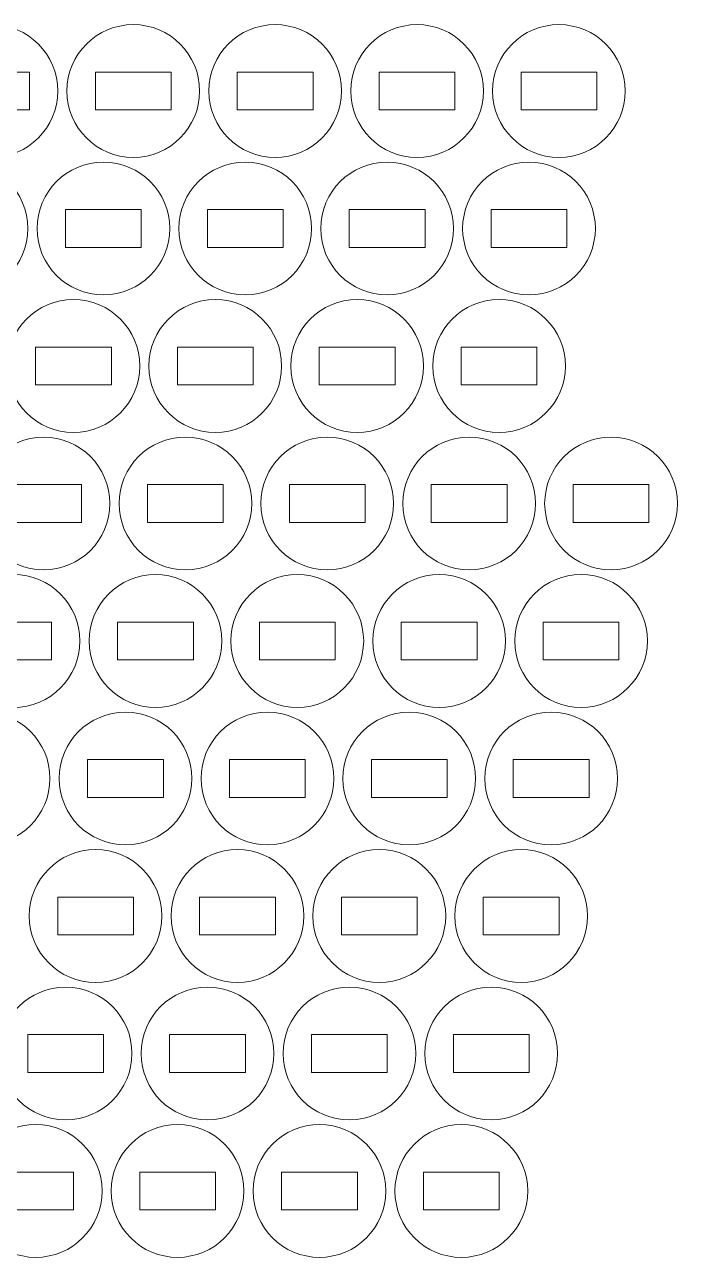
# Model space of a CAD drawing. Header units: millimetres. Extents: x -251 to 251, y -264 to 264.
# Drawn here: x 156.1 to 207.7, y -36 to 61.5 of the extents above; entities that cross this region are included whole.
import ezdxf

# ---------------------------------------------------------------- set-up
doc = ezdxf.new("R2010")
doc.units = ezdxf.units.MM
doc.header["$MEASUREMENT"] = 0
doc.layers.add('Camada 1', color=7, linetype='Continuous')

msp = doc.modelspace()

# ---------------------------------------------------------------- linework, layer by layer
at = {"layer": 'Camada 1', "lineweight": 20}
for points in [[(153.4227, 61.4948), (156.3221, 61.4948), (158.6727, 59.1442), (158.6727, 56.2448), (158.6727, 56.2448), (158.6727, 53.3454), (156.3221, 50.9948), (153.4227, 50.9948), (153.4227, 50.9948), (150.5233, 50.9948), (148.1727, 53.3454), (148.1727, 56.2448), (148.1727, 56.2448), (148.1727, 59.1442), (150.5233, 61.4948), (153.4227, 61.4948)], [(164.6492, 61.4948), (167.5486, 61.4948), (169.8992, 59.1442), (169.8992, 56.2448), (169.8992, 56.2448), (169.8992, 53.3454), (167.5486, 50.9948), (164.6492, 50.9948), (164.6492, 50.9948), (161.7498, 50.9948), (159.3992, 53.3454), (159.3992, 56.2448), (159.3992, 56.2448), (159.3992, 59.1442), (161.7498, 61.4948), (164.6492, 61.4948)], [(175.8757, 61.4948), (178.7751, 61.4948), (181.1257, 59.1442), (181.1257, 56.2448), (181.1257, 56.2448), (181.1257, 53.3454), (178.7751, 50.9948), (175.8757, 50.9948), (175.8757, 50.9948), (172.9763, 50.9948), (170.6257, 53.3454), (170.6257, 56.2448), (170.6257, 56.2448), (170.6257, 59.1442), (172.9763, 61.4948), (175.8757, 61.4948)], [(187.1022, 61.4948), (190.0016, 61.4948), (192.3522, 59.1442), (192.3522, 56.2448), (192.3522, 56.2448), (192.3522, 53.3454), (190.0016, 50.9948), (187.1022, 50.9948), (187.1022, 50.9948), (184.2028, 50.9948), (181.8522, 53.3454), (181.8522, 56.2448), (181.8522, 56.2448), (181.8522, 59.1442), (184.2028, 61.4948), (187.1022, 61.4948)], [(198.3287, 61.4948), (201.2281, 61.4948), (203.5787, 59.1442), (203.5787, 56.2448), (203.5787, 56.2448), (203.5787, 53.3454), (201.2281, 50.9948), (198.3287, 50.9948), (198.3287, 50.9948), (195.4293, 50.9948), (193.0787, 53.3454), (193.0787, 56.2448), (193.0787, 56.2448), (193.0787, 59.1442), (195.4293, 61.4948), (198.3287, 61.4948)], [(150.4227, 57.7448), (150.4227, 57.7448), (156.4227, 57.7448), (156.4227, 57.7448), (156.4227, 57.7448), (156.4227, 57.7448), (156.4227, 54.7448), (156.4227, 54.7448), (156.4227, 54.7448), (156.4227, 54.7448), (150.4227, 54.7448), (150.4227, 54.7448), (150.4227, 54.7448), (150.4227, 54.7448), (150.4227, 57.7448), (150.4227, 57.7448)], [(161.6492, 57.7448), (161.6492, 57.7448), (167.6492, 57.7448), (167.6492, 57.7448), (167.6492, 57.7448), (167.6492, 57.7448), (167.6492, 54.7448), (167.6492, 54.7448), (167.6492, 54.7448), (167.6492, 54.7448), (161.6492, 54.7448), (161.6492, 54.7448), (161.6492, 54.7448), (161.6492, 54.7448), (161.6492, 57.7448), (161.6492, 57.7448)], [(172.8757, 57.7448), (172.8757, 57.7448), (178.8757, 57.7448), (178.8757, 57.7448), (178.8757, 57.7448), (178.8757, 57.7448), (178.8757, 54.7448), (178.8757, 54.7448), (178.8757, 54.7448), (178.8757, 54.7448), (172.8757, 54.7448), (172.8757, 54.7448), (172.8757, 54.7448), (172.8757, 54.7448), (172.8757, 57.7448), (172.8757, 57.7448)], [(184.1022, 57.7448), (184.1022, 57.7448), (190.1022, 57.7448), (190.1022, 57.7448), (190.1022, 57.7448), (190.1022, 57.7448), (190.1022, 54.7448), (190.1022, 54.7448), (190.1022, 54.7448), (190.1022, 54.7448), (184.1022, 54.7448), (184.1022, 54.7448), (184.1022, 54.7448), (184.1022, 54.7448), (184.1022, 57.7448), (184.1022, 57.7448)], [(195.3287, 57.7448), (195.3287, 57.7448), (201.3287, 57.7448), (201.3287, 57.7448), (201.3287, 57.7448), (201.3287, 57.7448), (201.3287, 54.7448), (201.3287, 54.7448), (201.3287, 54.7448), (201.3287, 54.7448), (195.3287, 54.7448), (195.3287, 54.7448), (195.3287, 54.7448), (195.3287, 54.7448), (195.3287, 57.7448), (195.3287, 57.7448)], [(151.054, 50.6177), (153.9534, 50.6177), (156.304, 48.2671), (156.304, 45.3677), (156.304, 45.3677), (156.304, 42.4683), (153.9534, 40.1177), (151.054, 40.1177), (151.054, 40.1177), (148.1546, 40.1177), (145.804, 42.4683), (145.804, 45.3677), (145.804, 45.3677), (145.804, 48.2671), (148.1546, 50.6177), (151.054, 50.6177)], [(162.2805, 50.6177), (165.1799, 50.6177), (167.5305, 48.2671), (167.5305, 45.3677), (167.5305, 45.3677), (167.5305, 42.4683), (165.1799, 40.1177), (162.2805, 40.1177), (162.2805, 40.1177), (159.3811, 40.1177), (157.0305, 42.4683), (157.0305, 45.3677), (157.0305, 45.3677), (157.0305, 48.2671), (159.3811, 50.6177), (162.2805, 50.6177)], [(173.507, 50.6177), (176.4064, 50.6177), (178.757, 48.2671), (178.757, 45.3677), (178.757, 45.3677), (178.757, 42.4683), (176.4064, 40.1177), (173.507, 40.1177), (173.507, 40.1177), (170.6076, 40.1177), (168.257, 42.4683), (168.257, 45.3677), (168.257, 45.3677), (168.257, 48.2671), (170.6076, 50.6177), (173.507, 50.6177)], [(184.7335, 50.6177), (187.6329, 50.6177), (189.9835, 48.2671), (189.9835, 45.3677), (189.9835, 45.3677), (189.9835, 42.4683), (187.6329, 40.1177), (184.7335, 40.1177), (184.7335, 40.1177), (181.8341, 40.1177), (179.4835, 42.4683), (179.4835, 45.3677), (179.4835, 45.3677), (179.4835, 48.2671), (181.8341, 50.6177), (184.7335, 50.6177)], [(195.96, 50.6177), (198.8594, 50.6177), (201.21, 48.2671), (201.21, 45.3677), (201.21, 45.3677), (201.21, 42.4683), (198.8594, 40.1177), (195.96, 40.1177), (195.96, 40.1177), (193.0606, 40.1177), (190.71, 42.4683), (190.71, 45.3677), (190.71, 45.3677), (190.71, 48.2671), (193.0606, 50.6177), (195.96, 50.6177)], [(159.2805, 46.8677), (159.2805, 46.8677), (165.2805, 46.8677), (165.2805, 46.8677), (165.2805, 46.8677), (165.2805, 46.8677), (165.2805, 43.8677), (165.2805, 43.8677), (165.2805, 43.8677), (165.2805, 43.8677), (159.2805, 43.8677), (159.2805, 43.8677), (159.2805, 43.8677), (159.2805, 43.8677), (159.2805, 46.8677), (159.2805, 46.8677)], [(170.507, 46.8677), (170.507, 46.8677), (176.507, 46.8677), (176.507, 46.8677), (176.507, 46.8677), (176.507, 46.8677), (176.507, 43.8677), (176.507, 43.8677), (176.507, 43.8677), (176.507, 43.8677), (170.507, 43.8677), (170.507, 43.8677), (170.507, 43.8677), (170.507, 43.8677), (170.507, 46.8677), (170.507, 46.8677)], [(181.7335, 46.8677), (181.7335, 46.8677), (187.7335, 46.8677), (187.7335, 46.8677), (187.7335, 46.8677), (187.7335, 46.8677), (187.7335, 43.8677), (187.7335, 43.8677), (187.7335, 43.8677), (187.7335, 43.8677), (181.7335, 43.8677), (181.7335, 43.8677), (181.7335, 43.8677), (181.7335, 43.8677), (181.7335, 46.8677), (181.7335, 46.8677)], [(192.96, 46.8677), (192.96, 46.8677), (198.96, 46.8677), (198.96, 46.8677), (198.96, 46.8677), (198.96, 46.8677), (198.96, 43.8677), (198.96, 43.8677), (198.96, 43.8677), (198.96, 43.8677), (192.96, 43.8677), (192.96, 43.8677), (192.96, 43.8677), (192.96, 43.8677), (192.96, 46.8677), (192.96, 46.8677)], [(159.9118, 39.7406), (162.8112, 39.7406), (165.1618, 37.39), (165.1618, 34.4906), (165.1618, 34.4906), (165.1618, 31.5912), (162.8112, 29.2406), (159.9118, 29.2406), (159.9118, 29.2406), (157.0124, 29.2406), (154.6618, 31.5912), (154.6618, 34.4906), (154.6618, 34.4906), (154.6618, 37.39), (157.0124, 39.7406), (159.9118, 39.7406)], [(171.1383, 39.7406), (174.0377, 39.7406), (176.3883, 37.39), (176.3883, 34.4906), (176.3883, 34.4906), (176.3883, 31.5912), (174.0377, 29.2406), (171.1383, 29.2406), (171.1383, 29.2406), (168.2389, 29.2406), (165.8883, 31.5912), (165.8883, 34.4906), (165.8883, 34.4906), (165.8883, 37.39), (168.2389, 39.7406), (171.1383, 39.7406)], [(182.3648, 39.7406), (185.2642, 39.7406), (187.6148, 37.39), (187.6148, 34.4906), (187.6148, 34.4906), (187.6148, 31.5912), (185.2642, 29.2406), (182.3648, 29.2406), (182.3648, 29.2406), (179.4654, 29.2406), (177.1148, 31.5912), (177.1148, 34.4906), (177.1148, 34.4906), (177.1148, 37.39), (179.4654, 39.7406), (182.3648, 39.7406)], [(193.5913, 39.7406), (196.4907, 39.7406), (198.8413, 37.39), (198.8413, 34.4906), (198.8413, 34.4906), (198.8413, 31.5912), (196.4907, 29.2406), (193.5913, 29.2406), (193.5913, 29.2406), (190.6919, 29.2406), (188.3413, 31.5912), (188.3413, 34.4906), (188.3413, 34.4906), (188.3413, 37.39), (190.6919, 39.7406), (193.5913, 39.7406)], [(156.9118, 35.9906), (156.9118, 35.9906), (162.9118, 35.9906), (162.9118, 35.9906), (162.9118, 35.9906), (162.9118, 35.9906), (162.9118, 32.9906), (162.9118, 32.9906), (162.9118, 32.9906), (162.9118, 32.9906), (156.9118, 32.9906), (156.9118, 32.9906), (156.9118, 32.9906), (156.9118, 32.9906), (156.9118, 35.9906), (156.9118, 35.9906)], [(168.1383, 35.9906), (168.1383, 35.9906), (174.1383, 35.9906), (174.1383, 35.9906), (174.1383, 35.9906), (174.1383, 35.9906), (174.1383, 32.9906), (174.1383, 32.9906), (174.1383, 32.9906), (174.1383, 32.9906), (168.1383, 32.9906), (168.1383, 32.9906), (168.1383, 32.9906), (168.1383, 32.9906), (168.1383, 35.9906), (168.1383, 35.9906)], [(179.3648, 35.9906), (179.3648, 35.9906), (185.3648, 35.9906), (185.3648, 35.9906), (185.3648, 35.9906), (185.3648, 35.9906), (185.3648, 32.9906), (185.3648, 32.9906), (185.3648, 32.9906), (185.3648, 32.9906), (179.3648, 32.9906), (179.3648, 32.9906), (179.3648, 32.9906), (179.3648, 32.9906), (179.3648, 35.9906), (179.3648, 35.9906)], [(190.5913, 35.9906), (190.5913, 35.9906), (196.5913, 35.9906), (196.5913, 35.9906), (196.5913, 35.9906), (196.5913, 35.9906), (196.5913, 32.9906), (196.5913, 32.9906), (196.5913, 32.9906), (196.5913, 32.9906), (190.5913, 32.9906), (190.5913, 32.9906), (190.5913, 32.9906), (190.5913, 32.9906), (190.5913, 35.9906), (190.5913, 35.9906)], [(157.5431, 28.8635), (160.4425, 28.8635), (162.7931, 26.5129), (162.7931, 23.6135), (162.7931, 23.6135), (162.7931, 20.7141), (160.4425, 18.3635), (157.5431, 18.3635), (157.5431, 18.3635), (154.6437, 18.3635), (152.2931, 20.7141), (152.2931, 23.6135), (152.2931, 23.6135), (152.2931, 26.5129), (154.6437, 28.8635), (157.5431, 28.8635)], [(168.7696, 28.8635), (171.669, 28.8635), (174.0196, 26.5129), (174.0196, 23.6135), (174.0196, 23.6135), (174.0196, 20.7141), (171.669, 18.3635), (168.7696, 18.3635), (168.7696, 18.3635), (165.8702, 18.3635), (163.5196, 20.7141), (163.5196, 23.6135), (163.5196, 23.6135), (163.5196, 26.5129), (165.8702, 28.8635), (168.7696, 28.8635)], [(179.9961, 28.8635), (182.8955, 28.8635), (185.2461, 26.5129), (185.2461, 23.6135), (185.2461, 23.6135), (185.2461, 20.7141), (182.8955, 18.3635), (179.9961, 18.3635), (179.9961, 18.3635), (177.0967, 18.3635), (174.7461, 20.7141), (174.7461, 23.6135), (174.7461, 23.6135), (174.7461, 26.5129), (177.0967, 28.8635), (179.9961, 28.8635)], [(191.2226, 28.8635), (194.122, 28.8635), (196.4726, 26.5129), (196.4726, 23.6135), (196.4726, 23.6135), (196.4726, 20.7141), (194.122, 18.3635), (191.2226, 18.3635), (191.2226, 18.3635), (188.3232, 18.3635), (185.9726, 20.7141), (185.9726, 23.6135), (185.9726, 23.6135), (185.9726, 26.5129), (188.3232, 28.8635), (191.2226, 28.8635)], [(202.4491, 28.8635), (205.3485, 28.8635), (207.6991, 26.5129), (207.6991, 23.6135), (207.6991, 23.6135), (207.6991, 20.7141), (205.3485, 18.3635), (202.4491, 18.3635), (202.4491, 18.3635), (199.5497, 18.3635), (197.1991, 20.7141), (197.1991, 23.6135), (197.1991, 23.6135), (197.1991, 26.5129), (199.5497, 28.8635), (202.4491, 28.8635)], [(154.5431, 25.1135), (154.5431, 25.1135), (160.5431, 25.1135), (160.5431, 25.1135), (160.5431, 25.1135), (160.5431, 25.1135), (160.5431, 22.1135), (160.5431, 22.1135), (160.5431, 22.1135), (160.5431, 22.1135), (154.5431, 22.1135), (154.5431, 22.1135), (154.5431, 22.1135), (154.5431, 22.1135), (154.5431, 25.1135), (154.5431, 25.1135)], [(165.7696, 25.1135), (165.7696, 25.1135), (171.7696, 25.1135), (171.7696, 25.1135), (171.7696, 25.1135), (171.7696, 25.1135), (171.7696, 22.1135), (171.7696, 22.1135), (171.7696, 22.1135), (171.7696, 22.1135), (165.7696, 22.1135), (165.7696, 22.1135), (165.7696, 22.1135), (165.7696, 22.1135), (165.7696, 25.1135), (165.7696, 25.1135)], [(176.9961, 25.1135), (176.9961, 25.1135), (182.9961, 25.1135), (182.9961, 25.1135), (182.9961, 25.1135), (182.9961, 25.1135), (182.9961, 22.1135), (182.9961, 22.1135), (182.9961, 22.1135), (182.9961, 22.1135), (176.9961, 22.1135), (176.9961, 22.1135), (176.9961, 22.1135), (176.9961, 22.1135), (176.9961, 25.1135), (176.9961, 25.1135)], [(188.2226, 25.1135), (188.2226, 25.1135), (194.2226, 25.1135), (194.2226, 25.1135), (194.2226, 25.1135), (194.2226, 25.1135), (194.2226, 22.1135), (194.2226, 22.1135), (194.2226, 22.1135), (194.2226, 22.1135), (188.2226, 22.1135), (188.2226, 22.1135), (188.2226, 22.1135), (188.2226, 22.1135), (188.2226, 25.1135), (188.2226, 25.1135)], [(199.4491, 25.1135), (199.4491, 25.1135), (205.4491, 25.1135), (205.4491, 25.1135), (205.4491, 25.1135), (205.4491, 25.1135), (205.4491, 22.1135), (205.4491, 22.1135), (205.4491, 22.1135), (205.4491, 22.1135), (199.4491, 22.1135), (199.4491, 22.1135), (199.4491, 22.1135), (199.4491, 22.1135), (199.4491, 25.1135), (199.4491, 25.1135)], [(155.1744, 17.9864), (158.0738, 17.9864), (160.4244, 15.6358), (160.4244, 12.7364), (160.4244, 12.7364), (160.4244, 9.837), (158.0738, 7.4864), (155.1744, 7.4864), (155.1744, 7.4864), (152.275, 7.4864), (149.9244, 9.837), (149.9244, 12.7364), (149.9244, 12.7364), (149.9244, 15.6358), (152.275, 17.9864), (155.1744, 17.9864)], [(166.4009, 17.9864), (169.3003, 17.9864), (171.6509, 15.6358), (171.6509, 12.7364), (171.6509, 12.7364), (171.6509, 9.837), (169.3003, 7.4864), (166.4009, 7.4864), (166.4009, 7.4864), (163.5015, 7.4864), (161.1509, 9.837), (161.1509, 12.7364), (161.1509, 12.7364), (161.1509, 15.6358), (163.5015, 17.9864), (166.4009, 17.9864)], [(177.6274, 17.9864), (180.5268, 17.9864), (182.8774, 15.6358), (182.8774, 12.7364), (182.8774, 12.7364), (182.8774, 9.837), (180.5268, 7.4864), (177.6274, 7.4864), (177.6274, 7.4864), (174.728, 7.4864), (172.3774, 9.837), (172.3774, 12.7364), (172.3774, 12.7364), (172.3774, 15.6358), (174.728, 17.9864), (177.6274, 17.9864)], [(188.8539, 17.9864), (191.7533, 17.9864), (194.1039, 15.6358), (194.1039, 12.7364), (194.1039, 12.7364), (194.1039, 9.837), (191.7533, 7.4864), (188.8539, 7.4864), (188.8539, 7.4864), (185.9545, 7.4864), (183.6039, 9.837), (183.6039, 12.7364), (183.6039, 12.7364), (183.6039, 15.6358), (185.9545, 17.9864), (188.8539, 17.9864)], [(200.0804, 17.9864), (202.9798, 17.9864), (205.3304, 15.6358), (205.3304, 12.7364), (205.3304, 12.7364), (205.3304, 9.837), (202.9798, 7.4864), (200.0804, 7.4864), (200.0804, 7.4864), (197.181, 7.4864), (194.8304, 9.837), (194.8304, 12.7364), (194.8304, 12.7364), (194.8304, 15.6358), (197.181, 17.9864), (200.0804, 17.9864)], [(152.1744, 14.2364), (152.1744, 14.2364), (158.1744, 14.2364), (158.1744, 14.2364), (158.1744, 14.2364), (158.1744, 14.2364), (158.1744, 11.2364), (158.1744, 11.2364), (158.1744, 11.2364), (158.1744, 11.2364), (152.1744, 11.2364), (152.1744, 11.2364), (152.1744, 11.2364), (152.1744, 11.2364), (152.1744, 14.2364), (152.1744, 14.2364)], [(163.4009, 14.2364), (163.4009, 14.2364), (169.4009, 14.2364), (169.4009, 14.2364), (169.4009, 14.2364), (169.4009, 14.2364), (169.4009, 11.2364), (169.4009, 11.2364), (169.4009, 11.2364), (169.4009, 11.2364), (163.4009, 11.2364), (163.4009, 11.2364), (163.4009, 11.2364), (163.4009, 11.2364), (163.4009, 14.2364), (163.4009, 14.2364)], [(174.6274, 14.2364), (174.6274, 14.2364), (180.6274, 14.2364), (180.6274, 14.2364), (180.6274, 14.2364), (180.6274, 14.2364), (180.6274, 11.2364), (180.6274, 11.2364), (180.6274, 11.2364), (180.6274, 11.2364), (174.6274, 11.2364), (174.6274, 11.2364), (174.6274, 11.2364), (174.6274, 11.2364), (174.6274, 14.2364), (174.6274, 14.2364)], [(185.8539, 14.2364), (185.8539, 14.2364), (191.8539, 14.2364), (191.8539, 14.2364), (191.8539, 14.2364), (191.8539, 14.2364), (191.8539, 11.2364), (191.8539, 11.2364), (191.8539, 11.2364), (191.8539, 11.2364), (185.8539, 11.2364), (185.8539, 11.2364), (185.8539, 11.2364), (185.8539, 11.2364), (185.8539, 14.2364), (185.8539, 14.2364)], [(197.0804, 14.2364), (197.0804, 14.2364), (203.0804, 14.2364), (203.0804, 14.2364), (203.0804, 14.2364), (203.0804, 14.2364), (203.0804, 11.2364), (203.0804, 11.2364), (203.0804, 11.2364), (203.0804, 11.2364), (197.0804, 11.2364), (197.0804, 11.2364), (197.0804, 11.2364), (197.0804, 11.2364), (197.0804, 14.2364), (197.0804, 14.2364)], [(152.8057, 7.1093), (155.7051, 7.1093), (158.0557, 4.7587), (158.0557, 1.8593), (158.0557, 1.8593), (158.0557, -1.0401), (155.7051, -3.3907), (152.8057, -3.3907), (152.8057, -3.3907), (149.9063, -3.3907), (147.5557, -1.0401), (147.5557, 1.8593), (147.5557, 1.8593), (147.5557, 4.7587), (149.9063, 7.1093), (152.8057, 7.1093)], [(164.0322, 7.1093), (166.9316, 7.1093), (169.2822, 4.7587), (169.2822, 1.8593), (169.2822, 1.8593), (169.2822, -1.0401), (166.9316, -3.3907), (164.0322, -3.3907), (164.0322, -3.3907), (161.1328, -3.3907), (158.7822, -1.0401), (158.7822, 1.8593), (158.7822, 1.8593), (158.7822, 4.7587), (161.1328, 7.1093), (164.0322, 7.1093)], [(175.2587, 7.1093), (178.1581, 7.1093), (180.5087, 4.7587), (180.5087, 1.8593), (180.5087, 1.8593), (180.5087, -1.0401), (178.1581, -3.3907), (175.2587, -3.3907), (175.2587, -3.3907), (172.3593, -3.3907), (170.0087, -1.0401), (170.0087, 1.8593), (170.0087, 1.8593), (170.0087, 4.7587), (172.3593, 7.1093), (175.2587, 7.1093)], [(186.4852, 7.1093), (189.3846, 7.1093), (191.7352, 4.7587), (191.7352, 1.8593), (191.7352, 1.8593), (191.7352, -1.0401), (189.3846, -3.3907), (186.4852, -3.3907), (186.4852, -3.3907), (183.5858, -3.3907), (181.2352, -1.0401), (181.2352, 1.8593), (181.2352, 1.8593), (181.2352, 4.7587), (183.5858, 7.1093), (186.4852, 7.1093)], [(197.7117, 7.1093), (200.6111, 7.1093), (202.9617, 4.7587), (202.9617, 1.8593), (202.9617, 1.8593), (202.9617, -1.0401), (200.6111, -3.3907), (197.7117, -3.3907), (197.7117, -3.3907), (194.8123, -3.3907), (192.4617, -1.0401), (192.4617, 1.8593), (192.4617, 1.8593), (192.4617, 4.7587), (194.8123, 7.1093), (197.7117, 7.1093)], [(161.0322, 3.3593), (161.0322, 3.3593), (167.0322, 3.3593), (167.0322, 3.3593), (167.0322, 3.3593), (167.0322, 3.3593), (167.0322, 0.3593), (167.0322, 0.3593), (167.0322, 0.3593), (167.0322, 0.3593), (161.0322, 0.3593), (161.0322, 0.3593), (161.0322, 0.3593), (161.0322, 0.3593), (161.0322, 3.3593), (161.0322, 3.3593)], [(172.2587, 3.3593), (172.2587, 3.3593), (178.2587, 3.3593), (178.2587, 3.3593), (178.2587, 3.3593), (178.2587, 3.3593), (178.2587, 0.3593), (178.2587, 0.3593), (178.2587, 0.3593), (178.2587, 0.3593), (172.2587, 0.3593), (172.2587, 0.3593), (172.2587, 0.3593), (172.2587, 0.3593), (172.2587, 3.3593), (172.2587, 3.3593)], [(183.4852, 3.3593), (183.4852, 3.3593), (189.4852, 3.3593), (189.4852, 3.3593), (189.4852, 3.3593), (189.4852, 3.3593), (189.4852, 0.3593), (189.4852, 0.3593), (189.4852, 0.3593), (189.4852, 0.3593), (183.4852, 0.3593), (183.4852, 0.3593), (183.4852, 0.3593), (183.4852, 0.3593), (183.4852, 3.3593), (183.4852, 3.3593)], [(194.7117, 3.3593), (194.7117, 3.3593), (200.7117, 3.3593), (200.7117, 3.3593), (200.7117, 3.3593), (200.7117, 3.3593), (200.7117, 0.3593), (200.7117, 0.3593), (200.7117, 0.3593), (200.7117, 0.3593), (194.7117, 0.3593), (194.7117, 0.3593), (194.7117, 0.3593), (194.7117, 0.3593), (194.7117, 3.3593), (194.7117, 3.3593)], [(161.6635, -3.7678), (164.5629, -3.7678), (166.9135, -6.1184), (166.9135, -9.0178), (166.9135, -9.0178), (166.9135, -11.9172), (164.5629, -14.2678), (161.6635, -14.2678), (161.6635, -14.2678), (158.7641, -14.2678), (156.4135, -11.9172), (156.4135, -9.0178), (156.4135, -9.0178), (156.4135, -6.1184), (158.7641, -3.7678), (161.6635, -3.7678)], [(172.89, -3.7678), (175.7894, -3.7678), (178.14, -6.1184), (178.14, -9.0178), (178.14, -9.0178), (178.14, -11.9172), (175.7894, -14.2678), (172.89, -14.2678), (172.89, -14.2678), (169.9906, -14.2678), (167.64, -11.9172), (167.64, -9.0178), (167.64, -9.0178), (167.64, -6.1184), (169.9906, -3.7678), (172.89, -3.7678)], [(184.1165, -3.7678), (187.0159, -3.7678), (189.3665, -6.1184), (189.3665, -9.0178), (189.3665, -9.0178), (189.3665, -11.9172), (187.0159, -14.2678), (184.1165, -14.2678), (184.1165, -14.2678), (181.2171, -14.2678), (178.8665, -11.9172), (178.8665, -9.0178), (178.8665, -9.0178), (178.8665, -6.1184), (181.2171, -3.7678), (184.1165, -3.7678)], [(195.343, -3.7678), (198.2424, -3.7678), (200.593, -6.1184), (200.593, -9.0178), (200.593, -9.0178), (200.593, -11.9172), (198.2424, -14.2678), (195.343, -14.2678), (195.343, -14.2678), (192.4436, -14.2678), (190.093, -11.9172), (190.093, -9.0178), (190.093, -9.0178), (190.093, -6.1184), (192.4436, -3.7678), (195.343, -3.7678)], [(158.6635, -7.5178), (158.6635, -7.5178), (164.6635, -7.5178), (164.6635, -7.5178), (164.6635, -7.5178), (164.6635, -7.5178), (164.6635, -10.5178), (164.6635, -10.5178), (164.6635, -10.5178), (164.6635, -10.5178), (158.6635, -10.5178), (158.6635, -10.5178), (158.6635, -10.5178), (158.6635, -10.5178), (158.6635, -7.5178), (158.6635, -7.5178)], [(169.89, -7.5178), (169.89, -7.5178), (175.89, -7.5178), (175.89, -7.5178), (175.89, -7.5178), (175.89, -7.5178), (175.89, -10.5178), (175.89, -10.5178), (175.89, -10.5178), (175.89, -10.5178), (169.89, -10.5178), (169.89, -10.5178), (169.89, -10.5178), (169.89, -10.5178), (169.89, -7.5178), (169.89, -7.5178)], [(181.1165, -7.5178), (181.1165, -7.5178), (187.1165, -7.5178), (187.1165, -7.5178), (187.1165, -7.5178), (187.1165, -7.5178), (187.1165, -10.5178), (187.1165, -10.5178), (187.1165, -10.5178), (187.1165, -10.5178), (181.1165, -10.5178), (181.1165, -10.5178), (181.1165, -10.5178), (181.1165, -10.5178), (181.1165, -7.5178), (181.1165, -7.5178)], [(192.343, -7.5178), (192.343, -7.5178), (198.343, -7.5178), (198.343, -7.5178), (198.343, -7.5178), (198.343, -7.5178), (198.343, -10.5178), (198.343, -10.5178), (198.343, -10.5178), (198.343, -10.5178), (192.343, -10.5178), (192.343, -10.5178), (192.343, -10.5178), (192.343, -10.5178), (192.343, -7.5178), (192.343, -7.5178)], [(159.2948, -14.6449), (162.1942, -14.6449), (164.5448, -16.9955), (164.5448, -19.8949), (164.5448, -19.8949), (164.5448, -22.7943), (162.1942, -25.1449), (159.2948, -25.1449), (159.2948, -25.1449), (156.3954, -25.1449), (154.0448, -22.7943), (154.0448, -19.8949), (154.0448, -19.8949), (154.0448, -16.9955), (156.3954, -14.6449), (159.2948, -14.6449)], [(170.5213, -14.6449), (173.4207, -14.6449), (175.7713, -16.9955), (175.7713, -19.8949), (175.7713, -19.8949), (175.7713, -22.7943), (173.4207, -25.1449), (170.5213, -25.1449), (170.5213, -25.1449), (167.6219, -25.1449), (165.2713, -22.7943), (165.2713, -19.8949), (165.2713, -19.8949), (165.2713, -16.9955), (167.6219, -14.6449), (170.5213, -14.6449)], [(181.7478, -14.6449), (184.6472, -14.6449), (186.9978, -16.9955), (186.9978, -19.8949), (186.9978, -19.8949), (186.9978, -22.7943), (184.6472, -25.1449), (181.7478, -25.1449), (181.7478, -25.1449), (178.8484, -25.1449), (176.4978, -22.7943), (176.4978, -19.8949), (176.4978, -19.8949), (176.4978, -16.9955), (178.8484, -14.6449), (181.7478, -14.6449)], [(192.9743, -14.6449), (195.8737, -14.6449), (198.2243, -16.9955), (198.2243, -19.8949), (198.2243, -19.8949), (198.2243, -22.7943), (195.8737, -25.1449), (192.9743, -25.1449), (192.9743, -25.1449), (190.0749, -25.1449), (187.7243, -22.7943), (187.7243, -19.8949), (187.7243, -19.8949), (187.7243, -16.9955), (190.0749, -14.6449), (192.9743, -14.6449)], [(156.2948, -18.3949), (156.2948, -18.3949), (162.2948, -18.3949), (162.2948, -18.3949), (162.2948, -18.3949), (162.2948, -18.3949), (162.2948, -21.3949), (162.2948, -21.3949), (162.2948, -21.3949), (162.2948, -21.3949), (156.2948, -21.3949), (156.2948, -21.3949), (156.2948, -21.3949), (156.2948, -21.3949), (156.2948, -18.3949), (156.2948, -18.3949)], [(167.5213, -18.3949), (167.5213, -18.3949), (173.5213, -18.3949), (173.5213, -18.3949), (173.5213, -18.3949), (173.5213, -18.3949), (173.5213, -21.3949), (173.5213, -21.3949), (173.5213, -21.3949), (173.5213, -21.3949), (167.5213, -21.3949), (167.5213, -21.3949), (167.5213, -21.3949), (167.5213, -21.3949), (167.5213, -18.3949), (167.5213, -18.3949)], [(178.7478, -18.3949), (178.7478, -18.3949), (184.7478, -18.3949), (184.7478, -18.3949), (184.7478, -18.3949), (184.7478, -18.3949), (184.7478, -21.3949), (184.7478, -21.3949), (184.7478, -21.3949), (184.7478, -21.3949), (178.7478, -21.3949), (178.7478, -21.3949), (178.7478, -21.3949), (178.7478, -21.3949), (178.7478, -18.3949), (178.7478, -18.3949)], [(189.9743, -18.3949), (189.9743, -18.3949), (195.9743, -18.3949), (195.9743, -18.3949), (195.9743, -18.3949), (195.9743, -18.3949), (195.9743, -21.3949), (195.9743, -21.3949), (195.9743, -21.3949), (195.9743, -21.3949), (189.9743, -21.3949), (189.9743, -21.3949), (189.9743, -21.3949), (189.9743, -21.3949), (189.9743, -18.3949), (189.9743, -18.3949)], [(156.9261, -25.522), (159.8255, -25.522), (162.1761, -27.8726), (162.1761, -30.772), (162.1761, -30.772), (162.1761, -33.6714), (159.8255, -36.022), (156.9261, -36.022), (156.9261, -36.022), (154.0267, -36.022), (151.6761, -33.6714), (151.6761, -30.772), (151.6761, -30.772), (151.6761, -27.8726), (154.0267, -25.522), (156.9261, -25.522)], [(168.1526, -25.522), (171.052, -25.522), (173.4026, -27.8726), (173.4026, -30.772), (173.4026, -30.772), (173.4026, -33.6714), (171.052, -36.022), (168.1526, -36.022), (168.1526, -36.022), (165.2532, -36.022), (162.9026, -33.6714), (162.9026, -30.772), (162.9026, -30.772), (162.9026, -27.8726), (165.2532, -25.522), (168.1526, -25.522)], [(179.3791, -25.522), (182.2785, -25.522), (184.6291, -27.8726), (184.6291, -30.772), (184.6291, -30.772), (184.6291, -33.6714), (182.2785, -36.022), (179.3791, -36.022), (179.3791, -36.022), (176.4797, -36.022), (174.1291, -33.6714), (174.1291, -30.772), (174.1291, -30.772), (174.1291, -27.8726), (176.4797, -25.522), (179.3791, -25.522)], [(190.6056, -25.522), (193.505, -25.522), (195.8556, -27.8726), (195.8556, -30.772), (195.8556, -30.772), (195.8556, -33.6714), (193.505, -36.022), (190.6056, -36.022), (190.6056, -36.022), (187.7062, -36.022), (185.3556, -33.6714), (185.3556, -30.772), (185.3556, -30.772), (185.3556, -27.8726), (187.7062, -25.522), (190.6056, -25.522)], [(153.9261, -29.272), (153.9261, -29.272), (159.9261, -29.272), (159.9261, -29.272), (159.9261, -29.272), (159.9261, -29.272), (159.9261, -32.272), (159.9261, -32.272), (159.9261, -32.272), (159.9261, -32.272), (153.9261, -32.272), (153.9261, -32.272), (153.9261, -32.272), (153.9261, -32.272), (153.9261, -29.272), (153.9261, -29.272)], [(165.1526, -29.272), (165.1526, -29.272), (171.1526, -29.272), (171.1526, -29.272), (171.1526, -29.272), (171.1526, -29.272), (171.1526, -32.272), (171.1526, -32.272), (171.1526, -32.272), (171.1526, -32.272), (165.1526, -32.272), (165.1526, -32.272), (165.1526, -32.272), (165.1526, -32.272), (165.1526, -29.272), (165.1526, -29.272)], [(176.3791, -29.272), (176.3791, -29.272), (182.3791, -29.272), (182.3791, -29.272), (182.3791, -29.272), (182.3791, -29.272), (182.3791, -32.272), (182.3791, -32.272), (182.3791, -32.272), (182.3791, -32.272), (176.3791, -32.272), (176.3791, -32.272), (176.3791, -32.272), (176.3791, -32.272), (176.3791, -29.272), (176.3791, -29.272)], [(187.6056, -29.272), (187.6056, -29.272), (193.6056, -29.272), (193.6056, -29.272), (193.6056, -29.272), (193.6056, -29.272), (193.6056, -32.272), (193.6056, -32.272), (193.6056, -32.272), (193.6056, -32.272), (187.6056, -32.272), (187.6056, -32.272), (187.6056, -32.272), (187.6056, -32.272), (187.6056, -29.272), (187.6056, -29.272)]]:
    msp.add_open_spline(points, degree=3, knots=[0, 0, 0, 0, 0.2, 0.2, 0.2, 0.2, 0.4, 0.4, 0.4, 0.4, 0.6, 0.6, 0.6, 0.6, 1, 1, 1, 1], dxfattribs=at)

doc.saveas('drawing.dxf')
